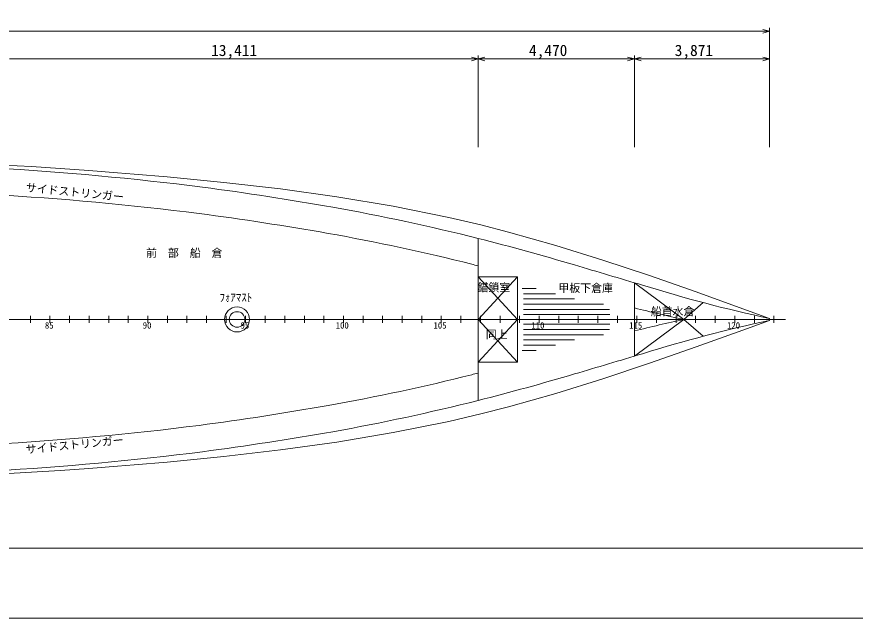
# Model space of a CAD drawing. Units: millimetres, scale not verified. Extents: x -51052 to 51048, y -29700 to 29700.
# Drawn here: x 8591 to 32588, y -29700 to -12491 of the extents above; entities that cross this region are included whole.
import ezdxf
from ezdxf.enums import TextEntityAlignment as Align

# ---------------------------------------------------------------- set-up
doc = ezdxf.new("R2010")
doc.units = ezdxf.units.MM
doc.header["$LTSCALE"] = 100
doc.linetypes.add('USER1', pattern=[50.8, 31.75, -6.35, 6.35, -6.35])
for name, color, linetype, lineweight in [('0-2_sunpou', 7, 'Continuous', 18), ('0-3_keijou', 7, 'Continuous', 18), ('0-4_frame', 7, 'Continuous', 18), ('0-5_text', 7, 'Continuous', 18), ('0-6_center', 7, 'USER1', 18), ('0-7_hachi', 7, 'Continuous', 18)]:
    doc.layers.add(name, color=color, linetype=linetype, lineweight=lineweight)
doc.styles.add('ＭＳ ゴシック', font='')
doc.styles.get('ＭＳ ゴシック').set_extended_font_data('MS Gothic')

msp = doc.modelspace()

# ---------------------------------------------------------------- linework, layer by layer
at = {"layer": '0-2_sunpou'}
for p, q in [((30138.5, -12906.3), (-38195.5, -12906.3)), ((30138.5, -12906.3), (29945.3, -12854.6)), ((30138.5, -12906.3), (29945.3, -12958.1)), ((30138.5, -16222.3), (30138.5, -12806.3)), ((21797.5, -13697.3), (21604.3, -13645.6)), ((21797.5, -16222.3), (21797.5, -13597.3)), ((21797.5, -16222.3), (21797.5, -13597.3)), ((21797.5, -13697.3), (21990.7, -13645.6)), ((26267.5, -13697.3), (26074.3, -13645.6)), ((26267.5, -16222.3), (26267.5, -13597.3)), ((26267.5, -16222.3), (26267.5, -13597.3)), ((26267.5, -13697.3), (26460.7, -13645.6)), ((30138.5, -13697.3), (29945.3, -13645.6)), ((30138.5, -16222.3), (30138.5, -13597.3)), ((8386.5, -13697.3), (21797.5, -13697.3)), ((21797.5, -13697.3), (21604.3, -13749.1)), ((21797.5, -13697.3), (26267.5, -13697.3)), ((21797.5, -13697.3), (21990.7, -13749.1)), ((26267.5, -13697.3), (26074.3, -13749.1)), ((26267.5, -13697.3), (30138.5, -13697.3)), ((26267.5, -13697.3), (26460.7, -13749.1)), ((30138.5, -13697.3), (29945.3, -13749.1)), ((8981.5, -21051.3), (8981.5, -21251.3)), ((9541.5, -21051.3), (9541.5, -21251.3)), ((10101.5, -21051.3), (10101.5, -21251.3)), ((10661.5, -21051.3), (10661.5, -21251.3)), ((11221.5, -21051.3), (11221.5, -21251.3)), ((11781.5, -21051.3), (11781.5, -21251.3)), ((12341.5, -21051.3), (12341.5, -21251.3)), ((12901.5, -21051.3), (12901.5, -21251.3)), ((13461.5, -21051.3), (13461.5, -21251.3)), ((14021.5, -21051.3), (14021.5, -21251.3)), ((14581.5, -21051.3), (14581.5, -21251.3)), ((15141.5, -21051.3), (15141.5, -21251.3)), ((15701.5, -21051.3), (15701.5, -21251.3)), ((16261.5, -21051.3), (16261.5, -21251.3)), ((16821.5, -21051.3), (16821.5, -21251.3)), ((17381.5, -21051.3), (17381.5, -21251.3)), ((17941.5, -21051.3), (17941.5, -21251.3)), ((18501.5, -21051.3), (18501.5, -21251.3)), ((19061.5, -21051.3), (19061.5, -21251.3)), ((19621.5, -21051.3), (19621.5, -21251.3)), ((20181.5, -21051.3), (20181.5, -21251.3)), ((20741.5, -21051.3), (20741.5, -21251.3)), ((21301.5, -21051.3), (21301.5, -21251.3)), ((21861.5, -21051.3), (21861.5, -21251.3)), ((22421.5, -21051.3), (22421.5, -21251.3)), ((22981.5, -21051.3), (22981.5, -21251.3)), ((23541.5, -21051.3), (23541.5, -21251.3)), ((24101.5, -21051.3), (24101.5, -21251.3)), ((24661.5, -21051.3), (24661.5, -21251.3)), ((25221.5, -21051.3), (25221.5, -21251.3)), ((25781.5, -21051.3), (25781.5, -21251.3)), ((26341.5, -21051.3), (26341.5, -21251.3)), ((26901.5, -21051.3), (26901.5, -21251.3)), ((27461.5, -21051.3), (27461.5, -21251.3)), ((28021.5, -21051.3), (28021.5, -21251.3)), ((28581.5, -21051.3), (28581.5, -21251.3)), ((29141.5, -21051.3), (29141.5, -21251.3)), ((29701.5, -21051.3), (29701.5, -21251.3)), ((30261.5, -21051.3), (30261.5, -21251.3)), ((-38922.4, -21151.3), (30595.9, -21151.3))]:
    msp.add_line(p, q, dxfattribs=at)
at = {"layer": '0-3_keijou'}
for p, q in [((21797.5, -18833.1), (21797.5, -21151.3)), ((21797.5, -19931.3), (22917.5, -19931.3)), ((22917.5, -19931.3), (22917.5, -21151.3)), ((26267.5, -20101.4), (26267.5, -22201.1)), ((21797.5, -23469.4), (21797.5, -21151.3)), ((22917.5, -22371.3), (22917.5, -21151.3)), ((30138.5, -21124.4), (30138.5, -21151.3)), ((30138.5, -21178.1), (30138.5, -21151.3)), ((21797.5, -22371.3), (22917.5, -22371.3))]:
    msp.add_line(p, q, dxfattribs=at)
for points in [[(30138.5, -21124.4), (29367.3, -20843.9), (28036.4, -20364.7), (26702.4, -19897.9), (25363.2, -19451.4), (24016.9, -19033), (22661.3, -18650.6), (21870.1, -18448.4), (20952.6, -18234.9), (19359.5, -17913.2), (17754.4, -17643.8), (16140.3, -17419), (14519.9, -17231), (12896.2, -17072.3), (11954.1, -16990.6), (11477.7, -16951.7), (10656.4, -16888.3), (9835.2, -16830.4), (9014.1, -16778.5), (8192.8, -16733.4)], [(30138.5, -21178.1), (29367.3, -21458.6), (28036.4, -21937.8), (26702.4, -22404.6), (25363.2, -22851.1), (24016.9, -23269.5), (22661.3, -23651.9), (21870.1, -23854.1), (20952.6, -24067.6), (19359.5, -24389.3), (17754.4, -24658.7), (16140.3, -24883.5), (14519.9, -25071.5), (12896.2, -25230.2), (11954.1, -25311.9), (11477.7, -25350.8), (10656.4, -25414.2), (9835.2, -25472.1), (9014.1, -25524), (8192.8, -25569.1)]]:
    msp.add_lwpolyline(points, dxfattribs=at)
for radius in [357.5, 222.5]:
    msp.add_circle((14895.9, -21151.3), radius, dxfattribs=at)
for centre, radius, start, end in [((3020.7, -103472.5), 86792, 82.79274, 86.75398), ((1923.6, -107614), 91040.2, 80.06303, 82.43472), ((3020.7, -103472.5), 86032, 82.79432, 86.75745), ((6920, -78005.9), 61014.3, 75.88696, 79.88669), ((1923.6, -107614), 90280.2, 80.06377, 82.43321), ((6920, -78005.9), 60254.3, 75.88775, 79.88558), ((3894.9, -89387.5), 72790.2, 73.50857, 75.76214), ((3894.9, -89387.5), 72030.2, 75.60869, 75.76148), ((1178222.2, 3846159.7), 4034225.4, 253.38321, 253.41205), ((38858.1, 19558.6), 41606.9, 252.72675, 257.90282), ((36340.2, 19220.1), 41288.5, 255.87978, 257.901), ((36340.2, -61522.6), 41288.5, 102.099, 104.12022), ((38858.1, -61861.1), 41606.9, 102.09718, 107.27325), ((1178222.2, -3888462.2), 4034225.4, 106.58795, 106.61679), ((6920, 35703.4), 60254.3, 280.11442, 284.11225), ((3894.9, 47085), 72030.2, 284.23852, 284.39131), ((3894.9, 47085), 72790.2, 284.23786, 286.49143), ((6920, 35703.4), 61014.3, 280.11331, 284.11304), ((1923.6, 65311.5), 90280.2, 277.56679, 279.93623), ((3020.7, 61170), 86032, 273.24255, 277.20568), ((1923.6, 65311.5), 91040.2, 277.56528, 279.93697), ((3020.7, 61170), 86792, 273.24602, 277.20726)]:
    msp.add_arc(centre, radius, start, end, dxfattribs=at)
at = {"layer": '0-4_frame'}
for points in [[(-51051.5, -29700.1), (51048.5, -29700.1), (51048.5, 29699.9), (-51051.5, 29699.9)], [(-49051.5, -27700.1), (49048.5, -27700.1), (49048.5, 27699.9), (-49051.5, 27699.9)]]:
    msp.add_lwpolyline(points, close=True, dxfattribs=at)
at = {"layer": '0-6_center'}
for p, q in [((21797.5, -19931.3), (22917.5, -21151.3)), ((21797.5, -21151.3), (22917.5, -19931.3)), ((21797.5, -22371.3), (22917.5, -21151.3)), ((21797.5, -21151.3), (22917.5, -22371.3))]:
    msp.add_line(p, q, dxfattribs=at)
for points in [[(26267.5, -20101.4), (27686, -21151.3), (28233.6, -20668.9)], [(26267.5, -22201.1), (27686, -21151.3), (28233.6, -21633.6)]]:
    msp.add_lwpolyline(points, dxfattribs=at)
at = {"layer": '0-7_hachi'}
for p, q in [((23455.2, -20263.8), (23052.5, -20263.8)), ((24006.1, -20413.8), (23094.2, -20413.8)), ((24554.5, -20563.8), (23094.2, -20563.8)), ((25381, -20713.8), (23094.2, -20713.8)), ((25554.4, -20863.8), (23094.2, -20863.8)), ((25567.2, -21013.8), (23094.2, -21013.8)), ((25567.2, -21288.7), (23094.2, -21288.7)), ((25554.4, -21438.7), (23094.2, -21438.7)), ((25381, -21588.7), (23094.2, -21588.7)), ((24554.5, -21738.7), (23094.2, -21738.7)), ((23455.2, -22038.7), (23052.5, -22038.7)), ((24006.1, -21888.7), (23094.2, -21888.7))]:
    msp.add_line(p, q, dxfattribs=at)

# ---------------------------------------------------------------- texts
at = {"layer": '0-2_sunpou', "style": 'ＭＳ ゴシック'}
for s, height, p in [('13,411', 322.6, (14154.5, -13710.9)), ('4,470', 322.6, (23251.3, -13710.9)), ('3,871', 322.6, (27421.8, -13710.9)), ('85', 183.3, (9396.1, -21467.7)), ('90', 183.3, (12196.1, -21467.7)), ('95', 183.3, (14996.1, -21467.7)), ('100', 183.3, (17718.6, -21467.7)), ('105', 183.3, (20518.6, -21467.7)), ('110', 183.3, (23318.6, -21467.7)), ('115', 183.3, (26118.6, -21467.7)), ('120', 183.3, (28918.6, -21467.7))]:
    msp.add_text(s, height=height, dxfattribs=at).set_placement(p, align=Align.BOTTOM_LEFT)
at = {"layer": '0-5_text', "style": 'ＭＳ ゴシック'}
for rotation, p in [(354.296, (8835.1, -17553.7)), (5.704, (8866, -25058.5))]:
    msp.add_text('サイドストリンガー', height=229.1, rotation=rotation, dxfattribs=at).set_placement(p, align=Align.BOTTOM_LEFT)
for s, p in [('前\u3000部\u3000船\u3000倉', (12290.2, -19432)), ('錨鎖室', (21774.4, -20419.8)), ('甲板下倉庫', (24091.4, -20435.3)), ('ﾌｫｱﾏｽﾄ', (14392.6, -20708)), ('船首水倉', (26735.5, -21106.3)), ('同上', (22015.4, -21764.5))]:
    msp.add_text(s, height=229.1, dxfattribs=at).set_placement(p, align=Align.BOTTOM_LEFT)

doc.saveas('drawing.dxf')
